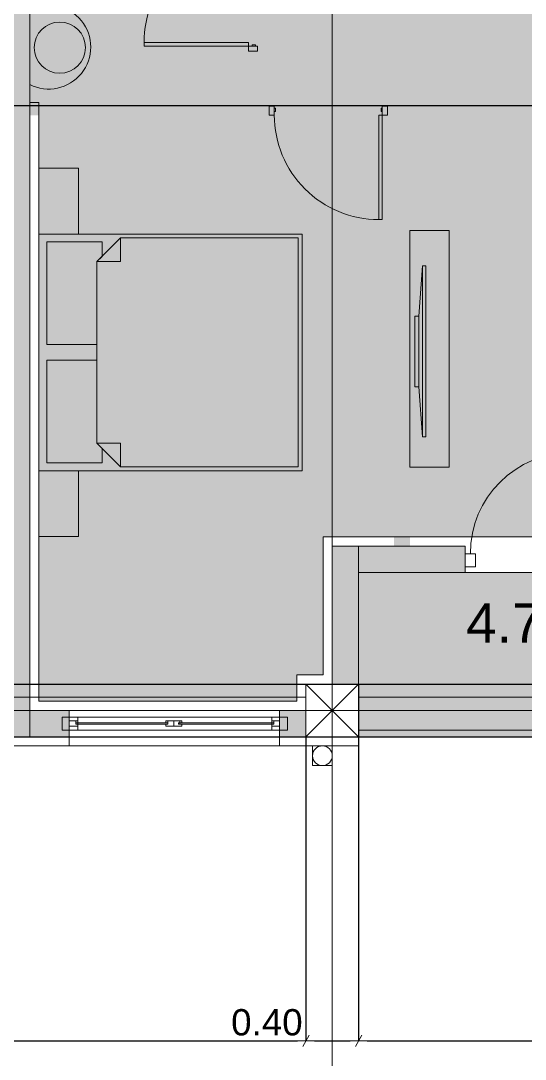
# Model space of a CAD drawing. Header units: millimetres. Extents: x 475616349 to 476941521, y 4620115302 to 4621446928.
# Drawn here: x 476515337 to 476519172, y 4620338040 to 4620345939 of the extents above; entities that cross this region are included whole.
import ezdxf

# ---------------------------------------------------------------- set-up
doc = ezdxf.new("R2010")
doc.units = ezdxf.units.MM
doc.header["$MEASUREMENT"] = 0
for name, color, linetype, lineweight in [('0_Pen_No__7_Pen_No__7_Pen_No__7', 7, 'Continuous', 0), ('2D Drafting - General_Pen_No__1_Pen_No__7', 7, 'Continuous', 0), ('2D Drafting - General_Pen_No__250_Pen_No__2_Pen_No__7', 7, 'Continuous', 0), ('2D Drafting - General_Pen_No__250_Pen_No__7_Pen_No__250', 7, 'Continuous', 0), ('2D Drafting - General_Pen_No__250_Pen_No__7_Pen_No__7', 7, 'Continuous', 0), ('2D Drafting - General_Pen_No__7_Pen_No__7_Pen_No__7', 7, 'Continuous', 0), ('Doors_Pen_No__7_Pen_No__7_Pen_No__7', 7, 'Continuous', 0), ('G-Anno-Nplt_Pen_No__151', 151, 'Continuous', 0), ('G-Anno-Nplt_Pen_No__4', 7, 'Continuous', 0), ('G-Anno-Nplt_Pen_No__42', 250, 'Continuous', 0), ('G-Anno-Nplt_Pen_No__7', 7, 'Continuous', 0), ('gegmebi_Pen_No__7_Pen_No__7', 7, 'Continuous', 0), ('kar-panjara_Pen_No__7_Pen_No__7_Pen_No__7', 7, 'Continuous', 0), ('New_R03_Nakveti_Pen_No__4', 7, 'Continuous', 0), ('New_reg_nak_Pen_No__250', 7, 'Continuous', 0), ('New_reg_nak_Pen_No__7', 7, 'Continuous', 0), ('zoma_Pen_No__5_Pen_No__5', 5, 'Continuous', 0)]:
    doc.layers.add(name, color=color, linetype=linetype, lineweight=lineweight)
doc.layers.add('New_--aveji_Pen_No__251', color=7, linetype='Continuous', lineweight=0, true_color=0x656565)
doc.layers.add('New_R03_Nakveti', color=7, linetype='Continuous')
doc.layers.add('zoma', color=7, linetype='Continuous')
doc.styles.add('GENERATED_STYLE_1', font='arial.ttf')
doc.styles.add('GENERATED_STYLE_2', font='arial.ttf')
doc.dimstyles.new('GENERATED_STYLE__10', dxfattribs={"dimtxt": 100, "dimasz": 68.640772, "dimexe": 0.18, "dimexo": 900, "dimgap": 0.09, "dimtad": 1, "dimtih": 1, "dimtoh": 1, "dimlfac": 0.001, "dimzin": 0, "dimdsep": 46, "dimtxsty": 'GENERATED_STYLE_2', "dimblk": 'ARROWHEAD_2', "dimblk1": 'ARROWHEAD_2', "dimblk2": 'ARROWHEAD_2', "dimcen": 0.09, "dimclrd": 7, "dimclre": 7, "dimclrt": 7, "dimadec": 0, "dimazin": 0, "dimtfac": 1, "dimtdec": 4, "dimtmove": 0, "dimatfit": 3, "dimfxl": 1, "dimtolj": 1, "dimtzin": 0, "dimarcsym": 0})
doc.dimstyles.new('GENERATED_STYLE__3', dxfattribs={"dimtxt": 200, "dimasz": 64.421331, "dimexe": 0.18, "dimexo": 3, "dimgap": 0.09, "dimtad": 1, "dimtih": 1, "dimtoh": 1, "dimlfac": 0.001, "dimzin": 0, "dimdsep": 46, "dimtxsty": 'GENERATED_STYLE_2', "dimblk": 'ARROWHEAD_2', "dimblk1": 'ARROWHEAD_2', "dimblk2": 'ARROWHEAD_2', "dimcen": 0.09, "dimclrd": 142, "dimclre": 142, "dimclrt": 142, "dimadec": 0, "dimazin": 0, "dimtfac": 1, "dimtdec": 4, "dimtmove": 2, "dimatfit": 3, "dimfxl": 1, "dimtolj": 1, "dimtzin": 0, "dimarcsym": 0})
doc.dimstyles.new('GENERATED_STYLE__9', dxfattribs={"dimtxt": 100, "dimasz": 68.640772, "dimexe": 0.18, "dimexo": 900, "dimgap": 0.09, "dimtad": 1, "dimlfac": 0.001, "dimzin": 0, "dimdsep": 46, "dimtxsty": 'GENERATED_STYLE_2', "dimblk": 'ARROWHEAD_2', "dimblk1": 'ARROWHEAD_2', "dimblk2": 'ARROWHEAD_2', "dimcen": 0.09, "dimclrd": 7, "dimclre": 7, "dimclrt": 7, "dimadec": 0, "dimazin": 0, "dimtfac": 1, "dimtdec": 4, "dimtmove": 0, "dimatfit": 3, "dimfxl": 1, "dimtolj": 1, "dimtzin": 0, "dimarcsym": 0})

# ---------------------------------------------------------------- blocks, each defined once
blk = doc.blocks.new('Bed Layout 23_2')
at = {"layer": 'New_R03_Nakveti_Pen_No__4', "color": 7, "linetype": 'Continuous', "lineweight": 0}
for p, q in [((-900, 0), (-1399.9, 0)), ((-1399.9, 0), (-1399.9, -300)), ((-900, -300), (-900, 0)), ((900, 0), (-900, 0)), ((-900, 0), (-900, -2000)), ((1399.9, 0), (900, 0)), ((900, 0), (900, -300)), ((900, -2000), (900, 0)), ((1399.9, -300), (1399.9, 0)), ((-1399.9, -300), (-900, -300)), ((900, -300), (1399.9, -300)), ((-690, -440), (-870, -620)), ((0, -440), (-690, -440)), ((-690, -440), (-690, -620)), ((690, -440), (0, -440)), ((870, -620), (690, -440)), ((690, -440), (690, -620)), ((-870, -620), (-870, -1970)), ((-870, -620), (-690, -620)), ((870, -620), (690, -620)), ((870, -1970), (870, -620)), ((-870, -1970), (0, -1970)), ((0, -1970), (870, -1970)), ((-900, -2000), (900, -2000))]:
    blk.add_line(p, q, dxfattribs=at)
at = {"layer": 'New_R03_Nakveti_Pen_No__4', "color": 7, "linetype": 'Continuous', "lineweight": 0, "flags": 128}
for points in [[(-60, -440), (-60, -60), (-840, -60), (-840, -480), (-730, -480), (-690, -440)], [(690, -440), (730, -480), (840, -480), (840, -60), (60, -60), (60, -440)]]:
    blk.add_lwpolyline(points, close=True, dxfattribs=at)
blk = doc.blocks.new('ARROWHEAD_2')
at = {"color": 0, "linetype": 'Continuous', "lineweight": 0}
for p, q in [((0, 0), (-1, 0)), ((-0.38, -0.66), (0.38, 0.66))]:
    blk.add_line(p, q, dxfattribs=at)
blk = doc.blocks.new('*D4056')
at = {"layer": 'Defpoints', "color": 0, "linetype": 'Continuous', "transparency": 16777216}
for p in [(476511405.1, 4620340893.7), (476517505.1, 4620340493.7), (476517505.1, 4620338180.3)]:
    blk.add_point(p, dxfattribs=at)
at = {"layer": 'zoma', "color": 142, "linetype": 'Continuous', "lineweight": -2, "transparency": 16777216}
for p, q in [((476511405.1, 4620340890.7), (476511405.1, 4620338180.1)), ((476517505.1, 4620340490.7), (476517505.1, 4620338180.1)), ((476511469.5, 4620338180.3), (476517440.7, 4620338180.3))]:
    blk.add_line(p, q, dxfattribs=at)
at = {"layer": 'zoma', "color": 142, "linetype": 'Continuous', "lineweight": -2, "transparency": 16777216, "xscale": 64.4213309708986, "yscale": 64.4213309708986, "zscale": 64.4213309708986, "rotation": 180}
blk.add_blockref('ARROWHEAD_2', (476511405.1, 4620338180.3), dxfattribs=at)
at = {"layer": 'zoma', "color": 142, "linetype": 'Continuous', "lineweight": -2, "transparency": 16777216, "xscale": 64.4213309708986, "yscale": 64.4213309708986, "zscale": 64.4213309708986}
blk.add_blockref('ARROWHEAD_2', (476517505.1, 4620338180.3), dxfattribs=at)
at = {"layer": 'zoma', "color": 142, "linetype": 'Continuous', "lineweight": 0, "transparency": 16777216, "insert": (476514448.8, 4620338320.3), "char_height": 200, "attachment_point": 5, "style": 'GENERATED_STYLE_2'}
blk.add_mtext('\\A1;6.10', dxfattribs=at)
blk = doc.blocks.new('*D4057')
at = {"layer": 'Defpoints', "color": 0, "linetype": 'Continuous', "transparency": 16777216}
for p in [(476517905.1, 4620340893.7), (476517505.1, 4620340493.7), (476517905.1, 4620338180.3)]:
    blk.add_point(p, dxfattribs=at)
at = {"layer": 'zoma', "color": 142, "linetype": 'Continuous', "lineweight": -2, "transparency": 16777216}
for p, q in [((476517905.1, 4620340890.7), (476517905.1, 4620338180.1)), ((476517505.1, 4620340490.7), (476517505.1, 4620338180.1)), ((476517569.5, 4620338180.3), (476517840.7, 4620338180.3))]:
    blk.add_line(p, q, dxfattribs=at)
at = {"layer": 'zoma', "color": 142, "linetype": 'Continuous', "lineweight": -2, "transparency": 16777216, "xscale": 64.4213309708986, "yscale": 64.4213309708986, "zscale": 64.4213309708986, "rotation": 180}
blk.add_blockref('ARROWHEAD_2', (476517505.1, 4620338180.3), dxfattribs=at)
at = {"layer": 'zoma', "color": 142, "linetype": 'Continuous', "lineweight": -2, "transparency": 16777216, "xscale": 64.4213309708986, "yscale": 64.4213309708986, "zscale": 64.4213309708986}
blk.add_blockref('ARROWHEAD_2', (476517905.1, 4620338180.3), dxfattribs=at)
at = {"layer": 'zoma', "color": 142, "linetype": 'Continuous', "lineweight": 0, "transparency": 16777216, "insert": (476517208.2, 4620338320.3), "char_height": 200, "attachment_point": 5, "style": 'GENERATED_STYLE_2'}
blk.add_mtext('\\A1;0.40', dxfattribs=at)
blk = doc.blocks.new('*D4058')
at = {"layer": 'Defpoints', "color": 0, "linetype": 'Continuous', "transparency": 16777216}
for p in [(476517905.1, 4620340893.7), (476524405.1, 4620340493.7), (476524405.1, 4620338180.3)]:
    blk.add_point(p, dxfattribs=at)
at = {"layer": 'zoma', "color": 142, "linetype": 'Continuous', "lineweight": -2, "transparency": 16777216}
for p, q in [((476517905.1, 4620340890.7), (476517905.1, 4620338180.1)), ((476524405.1, 4620340490.7), (476524405.1, 4620338180.1)), ((476517969.5, 4620338180.3), (476524340.7, 4620338180.3))]:
    blk.add_line(p, q, dxfattribs=at)
at = {"layer": 'zoma', "color": 142, "linetype": 'Continuous', "lineweight": -2, "transparency": 16777216, "xscale": 64.4213309708986, "yscale": 64.4213309708986, "zscale": 64.4213309708986, "rotation": 180}
blk.add_blockref('ARROWHEAD_2', (476517905.1, 4620338180.3), dxfattribs=at)
at = {"layer": 'zoma', "color": 142, "linetype": 'Continuous', "lineweight": -2, "transparency": 16777216, "xscale": 64.4213309708986, "yscale": 64.4213309708986, "zscale": 64.4213309708986}
blk.add_blockref('ARROWHEAD_2', (476524405.1, 4620338180.3), dxfattribs=at)
at = {"layer": 'zoma', "color": 142, "linetype": 'Continuous', "lineweight": 0, "transparency": 16777216, "insert": (476521148.8, 4620338320.3), "char_height": 200, "attachment_point": 5, "style": 'GENERATED_STYLE_2'}
blk.add_mtext('\\A1;6.50', dxfattribs=at)
blk = doc.blocks.new('*D3923')
at = {"layer": 'Defpoints', "color": 0, "linetype": 'Continuous', "transparency": 16777216}
for p in [(476467805.1, 4620355693.7), (476533682.1, 4620355693.7), (476467805.1, 4620340493.7)]:
    blk.add_point(p, dxfattribs=at)
at = {"layer": 'zoma', "color": 7, "linetype": 'Continuous', "lineweight": -2, "transparency": 16777216}
for p, q in [((476468705.1, 4620355693.7), (476533682.3, 4620355693.7)), ((476533682.1, 4620355625.1), (476533682.1, 4620348251.7)), ((476533682.1, 4620340562.4), (476533682.1, 4620347923.8)), ((476468705.1, 4620340493.7), (476533682.3, 4620340493.7))]:
    blk.add_line(p, q, dxfattribs=at)
at = {"layer": 'zoma', "color": 7, "linetype": 'Continuous', "lineweight": -2, "transparency": 16777216, "xscale": 68.64077230571034, "yscale": 68.64077230571034, "zscale": 68.64077230571034}
for p, rotation in [((476533682.1, 4620355693.7), 90), ((476533682.1, 4620340493.7), 270)]:
    blk.add_blockref('ARROWHEAD_2', p, dxfattribs=dict(at, rotation=rotation))
at = {"layer": 'zoma', "color": 7, "linetype": 'Continuous', "lineweight": 0, "transparency": 16777216, "insert": (476533682.1, 4620348087.8), "char_height": 100, "attachment_point": 5, "rotation": 90, "style": 'GENERATED_STYLE_2'}
blk.add_mtext('\\A1;15.20', dxfattribs=at)
blk = doc.blocks.new('*D3924')
at = {"layer": 'Defpoints', "color": 0, "linetype": 'Continuous', "transparency": 16777216}
for p in [(476467805.1, 4620340893.7), (476533022.8, 4620340893.7), (476467805.1, 4620340493.7)]:
    blk.add_point(p, dxfattribs=at)
at = {"layer": 'zoma', "color": 7, "linetype": 'Continuous', "lineweight": -2, "transparency": 16777216}
for p, q in [((476468705.1, 4620340893.7), (476533022.9, 4620340893.7)), ((476533022.8, 4620340825.1), (476533022.8, 4620340562.4)), ((476468705.1, 4620340493.7), (476533022.9, 4620340493.7)), ((476533022.8, 4620340493.7), (476533022.8, 4620340196.9))]:
    blk.add_line(p, q, dxfattribs=at)
at = {"layer": 'zoma', "color": 7, "linetype": 'Continuous', "lineweight": -2, "transparency": 16777216, "xscale": 68.64077230571034, "yscale": 68.64077230571034, "zscale": 68.64077230571034}
for p, rotation in [((476533022.8, 4620340893.7), 90), ((476533022.8, 4620340493.7), 270)]:
    blk.add_blockref('ARROWHEAD_2', p, dxfattribs=dict(at, rotation=rotation))
at = {"layer": 'zoma', "color": 7, "linetype": 'Continuous', "lineweight": 0, "transparency": 16777216, "insert": (476532893, 4620340196.9), "char_height": 100, "attachment_point": 5, "rotation": 90, "style": 'GENERATED_STYLE_2'}
blk.add_mtext('\\A1;0.40', dxfattribs=at)
blk = doc.blocks.new('*D3925')
at = {"layer": 'Defpoints', "color": 0, "linetype": 'Continuous', "transparency": 16777216}
for p in [(476531705.1, 4620345093.7), (476532893, 4620345093.7), (476467805.1, 4620340893.7)]:
    blk.add_point(p, dxfattribs=at)
at = {"layer": 'zoma', "color": 7, "linetype": 'Continuous', "lineweight": -2, "transparency": 16777216}
for p, q in [((476532605.1, 4620345093.7), (476532893.2, 4620345093.7)), ((476532893, 4620345025.1), (476532893, 4620343119.2)), ((476532893, 4620340962.4), (476532893, 4620342855.6)), ((476468705.1, 4620340893.7), (476532893.2, 4620340893.7))]:
    blk.add_line(p, q, dxfattribs=at)
at = {"layer": 'zoma', "color": 7, "linetype": 'Continuous', "lineweight": -2, "transparency": 16777216, "xscale": 68.64077230571034, "yscale": 68.64077230571034, "zscale": 68.64077230571034}
for p, rotation in [((476532893, 4620345093.7), 90), ((476532893, 4620340893.7), 270)]:
    blk.add_blockref('ARROWHEAD_2', p, dxfattribs=dict(at, rotation=rotation))
at = {"layer": 'zoma', "color": 7, "linetype": 'Continuous', "lineweight": 0, "transparency": 16777216, "insert": (476532893, 4620342987.4), "char_height": 100, "attachment_point": 5, "rotation": 90, "style": 'GENERATED_STYLE_2'}
blk.add_mtext('\\A1;4.20', dxfattribs=at)
blk = doc.blocks.new('*D3926')
at = {"layer": 'Defpoints', "color": 0, "linetype": 'Continuous', "transparency": 16777216}
for p in [(476467805.1, 4620345293.7), (476533022.8, 4620345293.7), (476531705.1, 4620345093.7)]:
    blk.add_point(p, dxfattribs=at)
at = {"layer": 'zoma', "color": 7, "linetype": 'Continuous', "lineweight": -2, "transparency": 16777216}
for p, q in [((476468705.1, 4620345293.7), (476533022.9, 4620345293.7)), ((476533022.8, 4620345225.1), (476533022.8, 4620345162.4)), ((476532605.1, 4620345093.7), (476533022.9, 4620345093.7)), ((476533022.8, 4620345093.7), (476533022.8, 4620344796.9))]:
    blk.add_line(p, q, dxfattribs=at)
at = {"layer": 'zoma', "color": 7, "linetype": 'Continuous', "lineweight": -2, "transparency": 16777216, "xscale": 68.64077230571034, "yscale": 68.64077230571034, "zscale": 68.64077230571034}
for p, rotation in [((476533022.8, 4620345293.7), 90), ((476533022.8, 4620345093.7), 270)]:
    blk.add_blockref('ARROWHEAD_2', p, dxfattribs=dict(at, rotation=rotation))
at = {"layer": 'zoma', "color": 7, "linetype": 'Continuous', "lineweight": 0, "transparency": 16777216, "insert": (476532893, 4620344796.9), "char_height": 100, "attachment_point": 5, "rotation": 90, "style": 'GENERATED_STYLE_2'}
blk.add_mtext('\\A1;0.20', dxfattribs=at)
blk = doc.blocks.new('*D3927')
at = {"layer": 'Defpoints', "color": 0, "linetype": 'Continuous', "transparency": 16777216}
for p in [(476467805.1, 4620347893.7), (476532893, 4620347893.7), (476467805.1, 4620345293.7)]:
    blk.add_point(p, dxfattribs=at)
at = {"layer": 'zoma', "color": 7, "linetype": 'Continuous', "lineweight": -2, "transparency": 16777216}
for p, q in [((476468705.1, 4620347893.7), (476532893.2, 4620347893.7)), ((476532893, 4620347825.1), (476532893, 4620346718.1)), ((476532893, 4620345362.4), (476532893, 4620346456.8)), ((476468705.1, 4620345293.7), (476532893.2, 4620345293.7))]:
    blk.add_line(p, q, dxfattribs=at)
at = {"layer": 'zoma', "color": 7, "linetype": 'Continuous', "lineweight": -2, "transparency": 16777216, "xscale": 68.64077230571034, "yscale": 68.64077230571034, "zscale": 68.64077230571034}
for p, rotation in [((476532893, 4620347893.7), 90), ((476532893, 4620345293.7), 270)]:
    blk.add_blockref('ARROWHEAD_2', p, dxfattribs=dict(at, rotation=rotation))
at = {"layer": 'zoma', "color": 7, "linetype": 'Continuous', "lineweight": 0, "transparency": 16777216, "insert": (476532893, 4620346587.4), "char_height": 100, "attachment_point": 5, "rotation": 90, "style": 'GENERATED_STYLE_2'}
blk.add_mtext('\\A1;2.60', dxfattribs=at)
blk = doc.blocks.new('*D3947')
at = {"layer": 'Defpoints', "color": 0, "linetype": 'Continuous', "transparency": 16777216}
for p in [(476467805.1, 4620340493.8), (476531355.1, 4620340493.8), (476531705.1, 4620330975.6)]:
    blk.add_point(p, dxfattribs=at)
at = {"layer": 'zoma', "color": 7, "linetype": 'Continuous', "lineweight": -2, "transparency": 16777216}
for p, q in [((476468705.1, 4620340493.8), (476531355.3, 4620340493.8)), ((476531355.1, 4620340425.1), (476531355.1, 4620335848.4)), ((476531355.1, 4620331044.3), (476531355.1, 4620335589.5)), ((476530805.1, 4620330975.6), (476531354.9, 4620330975.6))]:
    blk.add_line(p, q, dxfattribs=at)
at = {"layer": 'zoma', "color": 7, "linetype": 'Continuous', "lineweight": -2, "transparency": 16777216, "xscale": 68.64077230571034, "yscale": 68.64077230571034, "zscale": 68.64077230571034}
for p, rotation in [((476531355.1, 4620340493.8), 90), ((476531355.1, 4620330975.6), 270)]:
    blk.add_blockref('ARROWHEAD_2', p, dxfattribs=dict(at, rotation=rotation))
at = {"layer": 'zoma', "color": 7, "linetype": 'Continuous', "lineweight": 0, "transparency": 16777216, "insert": (476531355.1, 4620335719), "char_height": 100, "attachment_point": 5, "rotation": 90, "style": 'GENERATED_STYLE_2'}
blk.add_mtext('\\A1;9.52', dxfattribs=at)

msp = doc.modelspace()

# ---------------------------------------------------------------- hatches: boundary and pattern name
at = {"layer": '2D Drafting - General_Pen_No__250_Pen_No__2_Pen_No__7', "linetype": 'Continuous', "lineweight": 0}
for points in [[(476517154.66, 4620345707.145), (476517054.936, 4620345707.145), (476517054.936, 4620345316.808), (476517154.66, 4620345316.808)], [(476515405.084, 4620345218.685), (476515405.084, 4620345316.808), (476517225.048, 4620345316.809), (476517225.048, 4620345218.685)]]:
    msp.add_hatch(color=7, dxfattribs=at).paths.add_polyline_path(points)
at = {"layer": '2D Drafting - General_Pen_No__250_Pen_No__7_Pen_No__7', "linetype": 'Continuous', "lineweight": 0}
for points in [[(476515405.084, 4620347968.723), (476515405.084, 4620340493.723), (476515205.084, 4620340493.723), (476515205.084, 4620347968.723)], [(476518175.117, 4620345309.322), (476518125.054, 4620345309.322), (476518125.054, 4620345211.199), (476518175.117, 4620345211.199), (476518175.117, 4620341943.722), (476518295.117, 4620341943.722), (476518295.117, 4620345309.322)], [(476517905.091, 4620341943.722), (476517905.091, 4620340893.723), (476517705.091, 4620340893.723), (476517705.091, 4620341943.722)], [(476517904.953, 4620341743.722), (476517904.953, 4620341943.722), (476518714.879, 4620341943.722), (476518714.879, 4620341743.722)], [(476515405.084, 4620340493.732), (476515405.084, 4620340693.732), (476515705.16, 4620340693.732), (476515705.16, 4620340493.732)], [(476517305.164, 4620340493.732), (476517305.164, 4620340693.732), (476517505.084, 4620340693.732), (476517505.084, 4620340493.732)]]:
    msp.add_hatch(color=7, dxfattribs=at).paths.add_polyline_path(points)
at = {"layer": 'G-Anno-Nplt_Pen_No__151', "linetype": 'Continuous', "lineweight": 0, "true_color": 0x1f2f3f}
msp.add_hatch(color=169, dxfattribs=at).paths.add_polyline_path([(476521635.091, 4620342013.722), (476521635.091, 4620347943.46), (476521235.091, 4620347943.46), (476521235.091, 4620348383.648), (476517975.091, 4620348383.648), (476517975.091, 4620347698.722), (476517054.943, 4620347698.722), (476517054.943, 4620347768.723), (476515845.279, 4620347768.723), (476515845.279, 4620347368.722), (476515475.091, 4620347368.722), (476515405.091, 4620347368.722), (476515405.091, 4620345316.808), (476515475.091, 4620345316.808), (476515475.091, 4620340763.729), (476517435.091, 4620340763.729), (476517435.091, 4620340963.723), (476517635.091, 4620340963.723), (476517635.091, 4620342013.722)])
at = {"layer": 'G-Anno-Nplt_Pen_No__42', "linetype": 'Continuous', "lineweight": 0}
msp.add_hatch(color=250, dxfattribs=at).paths.add_polyline_path([(476517905.091, 4620340493.723), (476517905.091, 4620341743.722), (476521705.091, 4620341743.722), (476521705.091, 4620340493.723)])

# ---------------------------------------------------------------- linework, layer by layer
at = {"layer": '0_Pen_No__7_Pen_No__7_Pen_No__7', "color": 7, "linetype": 'Continuous', "lineweight": 0}
msp.add_circle((476515633.585, 4620345734.698), 194.708, dxfattribs=at)
msp.add_arc((476515549.1, 4620345739.014), 319.521, 243.2098949, 116.7900959, dxfattribs=at)
at = {"layer": '2D Drafting - General_Pen_No__1_Pen_No__7', "color": 7, "linetype": 'Continuous', "lineweight": 0}
for p, q in [((476517905.084, 4620340493.723), (476517505.084, 4620340893.723)), ((476517505.084, 4620340493.723), (476517905.084, 4620340893.723))]:
    msp.add_line(p, q, dxfattribs=at)
at = {"layer": '2D Drafting - General_Pen_No__1_Pen_No__7', "color": 7, "linetype": 'Continuous', "lineweight": 0, "flags": 128}
for points in [[(476517505.084, 4620340493.723), (476517905.084, 4620340493.723), (476517905.084, 4620340893.723), (476517505.084, 4620340893.723)], [(476511405.084, 4620340493.723), (476517505.084, 4620340493.723), (476517505.084, 4620340793.723), (476511405.084, 4620340793.723)], [(476517905.084, 4620340493.723), (476524405.084, 4620340493.723), (476524405.084, 4620340793.723), (476517905.084, 4620340793.723)]]:
    msp.add_lwpolyline(points, close=True, dxfattribs=at)
at = {"layer": '2D Drafting - General_Pen_No__1_Pen_No__7', "color": 7, "linetype": 'Continuous', "lineweight": 0}
msp.add_circle((476517630.086, 4620340349.097), 75, dxfattribs=at)
at = {"layer": '2D Drafting - General_Pen_No__250_Pen_No__7_Pen_No__250', "color": 7, "linetype": 'Continuous', "lineweight": 0, "flags": 128}
for points in [[(476515405.084, 4620347968.723), (476515405.084, 4620340493.723), (476515205.084, 4620340493.723), (476515205.084, 4620347968.723)], [(476517905.091, 4620341943.722), (476517905.091, 4620340893.723), (476517705.091, 4620340893.723), (476517705.091, 4620341943.722)], [(476517904.953, 4620341743.722), (476517904.953, 4620341943.722), (476518714.879, 4620341943.722), (476518714.879, 4620341743.722)]]:
    msp.add_lwpolyline(points, close=True, dxfattribs=at)
at = {"layer": '2D Drafting - General_Pen_No__7_Pen_No__7_Pen_No__7', "color": 7, "linetype": 'Continuous', "lineweight": 0}
for centre, radius, start, end in [((476517068.91, 4620345773.322), 794.311, 89.9983266, 180), ((476518058.877, 4620345221.525), 794.311, 179.9983061, 270), ((476519525.19, 4620341885.502), 770.311, 89.9974694, 179.9942626)]:
    msp.add_arc(centre, radius, start, end, dxfattribs=at)
at = {"layer": 'Doors_Pen_No__7_Pen_No__7_Pen_No__7', "color": 7, "linetype": 'Continuous', "lineweight": 0, "flags": 128}
for points in [[(476517068.91, 4620345746.656), (476517068.91, 4620345773.322), (476516274.599, 4620345773.322), (476516274.599, 4620345746.656)], [(476517136.644, 4620345707.145), (476517136.644, 4620345746.656), (476517068.91, 4620345746.656), (476517068.91, 4620345707.145)], [(476517122.244, 4620345746.656), (476517122.244, 4620345755.545), (476517095.577, 4620345755.545), (476517095.577, 4620345746.656)], [(476517225.055, 4620345289.282), (476517264.566, 4620345289.282), (476517264.566, 4620345221.548), (476517225.055, 4620345221.548)], [(476517273.455, 4620345274.882), (476517264.566, 4620345274.882), (476517264.566, 4620345248.215), (476517273.455, 4620345248.215)], [(476518085.543, 4620345274.858), (476518076.654, 4620345274.858), (476518076.654, 4620345248.192), (476518085.543, 4620345248.192)], [(476518125.054, 4620345289.258), (476518085.543, 4620345289.258), (476518085.543, 4620345221.525), (476518125.054, 4620345221.525)], [(476518085.543, 4620345221.525), (476518058.877, 4620345221.525), (476518058.877, 4620344427.214), (476518085.543, 4620344427.214)]]:
    msp.add_lwpolyline(points, close=True, dxfattribs=at)
at = {"layer": 'G-Anno-Nplt_Pen_No__4', "color": 7, "linetype": 'Continuous', "lineweight": 0, "flags": 128}
for points in [[(476521635.091, 4620342013.722), (476521635.091, 4620347943.46), (476521235.091, 4620347943.46), (476521235.091, 4620348383.648), (476517975.091, 4620348383.648), (476517975.091, 4620347698.722), (476517054.943, 4620347698.722), (476517054.943, 4620347768.723), (476515845.279, 4620347768.723), (476515845.279, 4620347368.722), (476515475.091, 4620347368.722), (476515405.091, 4620347368.722), (476515405.091, 4620345316.808), (476515475.091, 4620345316.808), (476515475.091, 4620340763.729), (476517435.091, 4620340763.729), (476517435.091, 4620340963.723), (476517635.091, 4620340963.723), (476517635.091, 4620342013.722)], [(476517905.091, 4620340493.723), (476517905.091, 4620341743.722), (476521705.091, 4620341743.722), (476521705.091, 4620340493.723)]]:
    msp.add_lwpolyline(points, close=True, dxfattribs=at)
at = {"layer": 'gegmebi_Pen_No__7_Pen_No__7', "color": 7, "linetype": 'Continuous', "lineweight": 0}
for p, q in [((476517705.086, 4620340424.097), (476517555.086, 4620340424.097)), ((476517555.086, 4620340424.097), (476517555.086, 4620340274.097)), ((476517705.086, 4620340274.097), (476517705.086, 4620340424.097)), ((476517555.086, 4620340274.097), (476517705.086, 4620340274.097))]:
    msp.add_line(p, q, dxfattribs=at)
at = {"layer": 'kar-panjara_Pen_No__7_Pen_No__7_Pen_No__7', "color": 7, "linetype": 'Continuous', "lineweight": 0, "flags": 128}
for points in [[(476518714.875, 4620341785.57), (476518794.875, 4620341785.567), (476518794.879, 4620341885.567), (476518714.879, 4620341885.57)], [(476515770.59, 4620340543.295), (476515650.59, 4620340543.295), (476515650.59, 4620340643.295), (476515770.59, 4620340643.295)], [(476515705.16, 4620340643.294), (476517305.162, 4620340643.239), (476517305.162, 4620340543.294), (476515705.16, 4620340543.349)], [(476515705.16, 4620340613.179), (476515755.59, 4620340613.179), (476515755.59, 4620340598.179), (476515755.59, 4620340588.179), (476515770.59, 4620340588.179), (476515770.59, 4620340573.179), (476515705.16, 4620340573.179)], [(476515770.59, 4620340613.179), (476515755.59, 4620340613.179), (476515755.59, 4620340598.179), (476515770.59, 4620340598.179)], [(476516440.59, 4620340613.179), (476516455.59, 4620340613.179), (476516455.59, 4620340598.179), (476516440.59, 4620340598.179)], [(476516500.59, 4620340613.179), (476516455.59, 4620340613.179), (476516455.59, 4620340598.179), (476516455.59, 4620340588.179), (476516440.59, 4620340588.179), (476516440.59, 4620340573.179), (476516500.59, 4620340573.179)], [(476516500.59, 4620340613.179), (476516545.59, 4620340613.179), (476516545.59, 4620340598.179), (476516545.59, 4620340588.179), (476516560.59, 4620340588.179), (476516560.59, 4620340573.179), (476516500.59, 4620340573.179)], [(476516560.59, 4620340613.179), (476516545.59, 4620340613.179), (476516545.59, 4620340598.179), (476516560.59, 4620340598.179)], [(476517245.487, 4620340543.295), (476517365.487, 4620340543.295), (476517365.487, 4620340643.295), (476517245.487, 4620340643.295)], [(476517245.487, 4620340613.179), (476517260.162, 4620340613.179), (476517260.162, 4620340598.179), (476517245.487, 4620340598.179)], [(476517305.162, 4620340613.179), (476517260.162, 4620340613.179), (476517260.162, 4620340598.179), (476517260.162, 4620340588.179), (476517245.487, 4620340588.179), (476517245.487, 4620340573.179), (476517305.162, 4620340573.179)], [(476515755.59, 4620340598.179), (476516455.59, 4620340598.179), (476516455.59, 4620340588.179), (476515755.59, 4620340588.179)], [(476517260.162, 4620340598.179), (476516536.322, 4620340598.179), (476516536.322, 4620340588.179), (476517260.162, 4620340588.179)]]:
    msp.add_lwpolyline(points, close=True, dxfattribs=at)
at = {"layer": 'New_--aveji_Pen_No__251', "color": 251, "linetype": 'Continuous', "lineweight": 0, "true_color": 0x656565}
for points in [[(476518595.117, 4620344342.868), (476518595.117, 4620342542.868), (476518295.117, 4620342542.868), (476518295.117, 4620344342.868)], [(476518363.717, 4620343155.471), (476518391.808, 4620342774.196), (476518417.64, 4620342774.196), (476518417.64, 4620344074.196), (476518391.808, 4620344074.196), (476518363.717, 4620343692.921)]]:
    msp.add_lwpolyline(points, close=True, dxfattribs=at)
for points in [[(476518391.808, 4620344074.196), (476518391.808, 4620342774.196)], [(476518363.717, 4620343692.921), (476518333.717, 4620343692.921), (476518333.717, 4620343155.471), (476518363.717, 4620343155.471)]]:
    msp.add_lwpolyline(points, dxfattribs=at)
at = {"layer": 'New_reg_nak_Pen_No__250', "color": 7, "linetype": 'Continuous', "lineweight": 0, "flags": 128}
msp.add_lwpolyline([(476517905.091, 4620340493.729), (476521005.091, 4620340493.729), (476521005.091, 4620340543.729), (476517905.091, 4620340543.729)], close=True, dxfattribs=at)
at = {"layer": 'New_reg_nak_Pen_No__7', "color": 7, "linetype": 'Continuous', "lineweight": 0, "flags": 128}
msp.add_lwpolyline([(476515705.16, 4620340693.72), (476515705.16, 4620340423.72), (476517305.162, 4620340423.72), (476517305.162, 4620340693.72)], close=True, dxfattribs=at)
msp.add_lwpolyline([(476517905.091, 4620340493.729), (476517905.091, 4620340423.723), (476515205.084, 4620340423.723), (476515205.084, 4620340493.729)], dxfattribs=at)
at = {"layer": 'zoma_Pen_No__5_Pen_No__5', "color": 5, "linetype": 'Continuous', "lineweight": 0}
for p, q in [((476517705.077, 4620357964.706), (476517705.077, 4620337089.714)), ((476465524.461, 4620340693.75), (476535354.291, 4620340693.75))]:
    msp.add_line(p, q, dxfattribs=at)

# ---------------------------------------------------------------- block references
at = {"layer": 'New_R03_Nakveti', "color": 7, "linetype": 'Continuous', "lineweight": 0, "xscale": -1, "zscale": 1000, "rotation": 90.00297269510615}
msp.add_blockref('Bed Layout 23_2', (476515475.164, 4620343416.827), dxfattribs=at)

# ---------------------------------------------------------------- texts
at = {"layer": 'G-Anno-Nplt_Pen_No__7', "color": 7, "lineweight": 0, "insert": (476518722.168, 4620341208.723), "char_height": 300, "attachment_point": 7, "style": 'GENERATED_STYLE_1'}
msp.add_mtext('{\\fArial|b0|i0|c0|p34;4.7 m{\\H0.66x;\\S2^  ;}}', dxfattribs=at)

# ---------------------------------------------------------------- dimensions: what is measured, and where the dimension line sits
at = {"layer": 'zoma', "color": 142, "linetype": 'Continuous', "lineweight": 0}
for base, p1, p2, picture, middle in [((476533682.101, 4620355693.723), (476467805.077, 4620340493.723), (476467805.077, 4620355693.723), '*D3923', (476533682.101, 4620348087.781)), ((476532892.973, 4620347893.723), (476467805.077, 4620345293.723), (476467805.077, 4620347893.723), '*D3927', (476532892.973, 4620346587.43)), ((476533022.769, 4620345293.723), (476531705.084, 4620345093.721), (476467805.077, 4620345293.723), '*D3926', (476532892.973, 4620344796.873)), ((476532892.973, 4620345093.721), (476467805.077, 4620340893.723), (476531705.084, 4620345093.721), '*D3925', (476532892.973, 4620342987.429)), ((476533022.769, 4620340893.723), (476467805.077, 4620340493.723), (476467805.077, 4620340893.723), '*D3924', (476532892.973, 4620340196.874))]:
    dim = msp.add_linear_dim(base=base, p1=p1, p2=p2, angle=90, dimstyle='GENERATED_STYLE__9', dxfattribs=at)
    dim.commit()
    dim.dimension.update_dxf_attribs({"geometry": picture, "text_midpoint": middle, "dimtype": 160, "text_rotation": 90})
for base, p1, p2, picture, middle in [((476517505.084, 4620338180.292), (476511405.084, 4620340893.723), (476517505.084, 4620340493.723), '*D4056', (476514448.791, 4620338320.292)), ((476517905.084, 4620338180.292), (476517505.084, 4620340493.723), (476517905.084, 4620340893.723), '*D4057', (476517208.236, 4620338320.292)), ((476524405.084, 4620338180.292), (476517905.084, 4620340893.723), (476524405.084, 4620340493.729), '*D4058', (476521148.791, 4620338320.292))]:
    dim = msp.add_linear_dim(base=base, p1=p1, p2=p2, dimstyle='GENERATED_STYLE__3', dxfattribs=at)
    dim.commit()
    dim.dimension.update_dxf_attribs({"geometry": picture, "text_midpoint": middle, "dimtype": 160})
at = {"layer": 'zoma', "color": 1, "linetype": 'Continuous', "lineweight": 0}
dim = msp.add_linear_dim(base=(476531355.084, 4620340493.75), p1=(476531705.084, 4620330975.634), p2=(476467805.077, 4620340493.75), angle=90, dimstyle='GENERATED_STYLE__10', dxfattribs=at)
dim.commit()
dim.dimension.update_dxf_attribs({"geometry": '*D3947', "text_midpoint": (476531355.084, 4620335718.959), "dimtype": 160, "text_rotation": 90})

doc.saveas('drawing.dxf')
